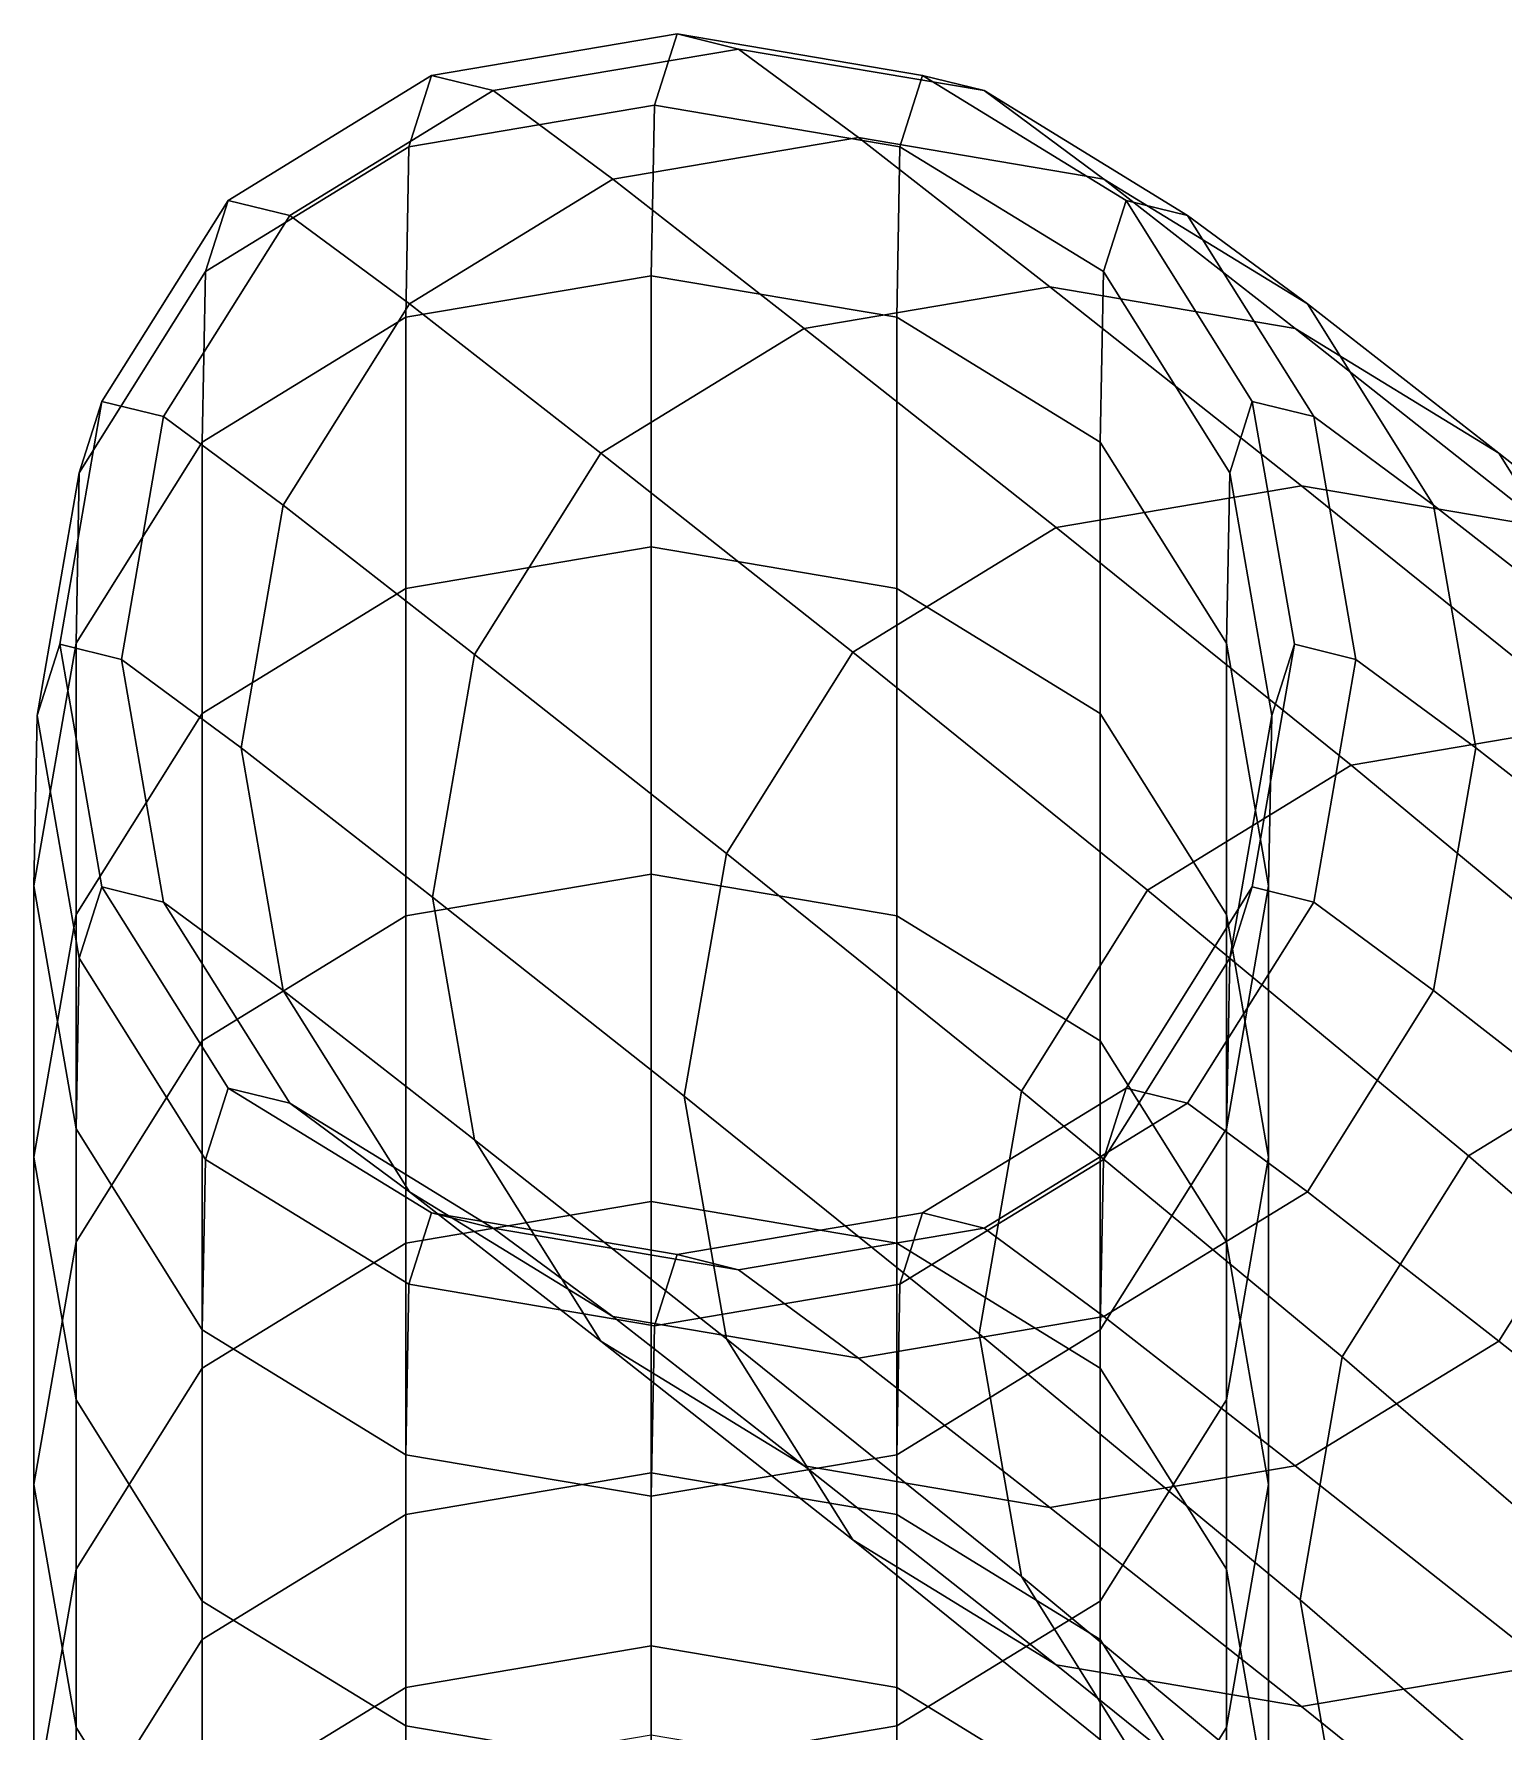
# Model space of a CAD drawing. Extents: x -10238 to 5481, y -20281 to 6451.
# Drawn here: x -10238 to -4920, y 308 to 6451 of the extents above; entities that cross this region are included whole.
import ezdxf

# ---------------------------------------------------------------- set-up
doc = ezdxf.new("R2010")
doc.units = 0

msp = doc.modelspace()

# ---------------------------------------------------------------- linework, layer by layer
for points in [[(-7992.075684, 6192.902832, -245401.046875), (-7910.044434, 6450.715332, -242520.828125), (-8798.71582, 6300.098633, -242520.828125), (-8880.74707, 6042.286133, -245401.046875)], [(-7910.044434, 6450.715332, -242520.828125), (-7687.388184, 6396.027832, -239671.875), (-8576.05957, 6245.411133, -239671.875), (-8798.71582, 6300.098633, -242520.828125)], [(-7103.404785, 6042.286133, -245401.046875), (-7021.373535, 6300.098633, -242520.828125), (-7910.044434, 6450.715332, -242520.828125), (-7992.075684, 6192.902832, -245401.046875)], [(-7021.373535, 6300.098633, -242520.828125), (-6798.717285, 6245.411133, -239671.875), (-7687.388184, 6396.027832, -239671.875), (-7910.044434, 6450.715332, -242520.828125)], [(-7687.388184, 6396.027832, -239671.875), (-7253.794434, 6075.715332, -236916.65625), (-8142.46582, 5925.098633, -236916.65625), (-8576.05957, 6245.411133, -239671.875)], [(-6798.717285, 6245.411133, -239671.875), (-6365.123535, 5925.098633, -236916.65625), (-7253.794434, 6075.715332, -236916.65625), (-7687.388184, 6396.027832, -239671.875)], [(-8880.74707, 6042.286133, -245401.046875), (-8798.71582, 6300.098633, -242520.828125), (-9535.042969, 5848.247559, -242520.828125), (-9617.074219, 5590.435059, -245401.046875)], [(-8798.71582, 6300.098633, -242520.828125), (-8576.05957, 6245.411133, -239671.875), (-9312.386719, 5793.560059, -239671.875), (-9535.042969, 5848.247559, -242520.828125)], [(-6367.077148, 5590.435059, -245401.046875), (-6285.045898, 5848.247559, -242520.828125), (-7021.373535, 6300.098633, -242520.828125), (-7103.404785, 6042.286133, -245401.046875)], [(-6285.045898, 5848.247559, -242520.828125), (-6062.389648, 5793.560059, -239671.875), (-6798.717285, 6245.411133, -239671.875), (-7021.373535, 6300.098633, -242520.828125)], [(-8576.05957, 6245.411133, -239671.875), (-8142.46582, 5925.098633, -236916.65625), (-8878.792969, 5473.247559, -236916.65625), (-9312.386719, 5793.560059, -239671.875)], [(-6062.389648, 5793.560059, -239671.875), (-5628.795898, 5473.247559, -236916.65625), (-6365.123535, 5925.098633, -236916.65625), (-6798.717285, 6245.411133, -239671.875)], [(-8003.794434, 5575.715332, -248250), (-7992.075684, 6192.902832, -245401.046875), (-8880.74707, 6042.286133, -245401.046875), (-8892.46582, 5425.098633, -248250)], [(-7115.123535, 5425.098633, -248250), (-7103.404785, 6042.286133, -245401.046875), (-7992.075684, 6192.902832, -245401.046875), (-8003.794434, 5575.715332, -248250)], [(-8892.46582, 5425.098633, -248250), (-8880.74707, 6042.286133, -245401.046875), (-9617.074219, 5590.435059, -245401.046875), (-9628.792969, 4973.247559, -248250)], [(-7253.794434, 6075.715332, -236916.65625), (-6561.086426, 5535.350586, -234298.171875), (-7449.757324, 5384.733887, -234298.171875), (-8142.46582, 5925.098633, -236916.65625)], [(-6365.123535, 5925.098633, -236916.65625), (-5672.415039, 5384.733887, -234298.171875), (-6561.086426, 5535.350586, -234298.171875), (-7253.794434, 6075.715332, -236916.65625)], [(-6378.795898, 4973.247559, -248250), (-6367.077148, 5590.435059, -245401.046875), (-7103.404785, 6042.286133, -245401.046875), (-7115.123535, 5425.098633, -248250)], [(-8142.46582, 5925.098633, -236916.65625), (-7449.757324, 5384.733887, -234298.171875), (-8186.084961, 4932.882813, -234298.171875), (-8878.792969, 5473.247559, -236916.65625)], [(-5628.795898, 5473.247559, -236916.65625), (-4936.087402, 4932.882813, -234298.171875), (-5672.415039, 5384.733887, -234298.171875), (-6365.123535, 5925.098633, -236916.65625)], [(-10074.105469, 4862.453125, -245401.046875), (-9617.074219, 5590.435059, -245401.046875), (-9535.042969, 5848.247559, -242520.828125), (-9992.074219, 5120.265625, -242520.828125)], [(-9992.074219, 5120.265625, -242520.828125), (-9535.042969, 5848.247559, -242520.828125), (-9312.386719, 5793.560059, -239671.875), (-9769.417969, 5065.578125, -239671.875)], [(-5910.046387, 4862.453125, -245401.046875), (-5828.015137, 5120.265625, -242520.828125), (-6285.045898, 5848.247559, -242520.828125), (-6367.077148, 5590.435059, -245401.046875)], [(-5828.015137, 5120.265625, -242520.828125), (-5605.358887, 5065.578125, -239671.875), (-6062.389648, 5793.560059, -239671.875), (-6285.045898, 5848.247559, -242520.828125)], [(-9769.417969, 5065.578125, -239671.875), (-9312.386719, 5793.560059, -239671.875), (-8878.792969, 5473.247559, -236916.65625), (-9335.824219, 4745.265625, -236916.65625)], [(-5605.358887, 5065.578125, -239671.875), (-5171.765137, 4745.265625, -236916.65625), (-5628.795898, 5473.247559, -236916.65625), (-6062.389648, 5793.560059, -239671.875)], [(-10085.824219, 4245.265625, -248250), (-9628.792969, 4973.247559, -248250), (-9617.074219, 5590.435059, -245401.046875), (-10074.105469, 4862.453125, -245401.046875)], [(-5921.765137, 4245.265625, -248250), (-5910.046387, 4862.453125, -245401.046875), (-6367.077148, 5590.435059, -245401.046875), (-6378.795898, 4973.247559, -248250)], [(-8003.794434, 4593.944336, -251022.921875), (-8003.794434, 5575.715332, -248250), (-8892.46582, 5425.098633, -248250), (-8892.46582, 4443.327637, -251022.921875)], [(-7115.123535, 4443.327637, -251022.921875), (-7115.123535, 5425.098633, -248250), (-8003.794434, 5575.715332, -248250), (-8003.794434, 4593.944336, -251022.921875)], [(-6561.086426, 5535.350586, -234298.171875), (-5649.628418, 4815.29834, -231781.25), (-6538.299316, 4664.681641, -231781.25), (-7449.757324, 5384.733887, -234298.171875)], [(-5672.415039, 5384.733887, -234298.171875), (-4760.957031, 4664.681641, -231781.25), (-5649.628418, 4815.29834, -231781.25), (-6561.086426, 5535.350586, -234298.171875)], [(-9335.824219, 4745.265625, -236916.65625), (-8878.792969, 5473.247559, -236916.65625), (-8186.084961, 4932.882813, -234298.171875), (-8643.116211, 4204.900879, -234298.171875)], [(-5171.765137, 4745.265625, -236916.65625), (-4479.057129, 4204.900879, -234298.171875), (-4936.087402, 4932.882813, -234298.171875), (-5628.795898, 5473.247559, -236916.65625)], [(-8892.46582, 4443.327637, -251022.921875), (-8892.46582, 5425.098633, -248250), (-9628.792969, 4973.247559, -248250), (-9628.792969, 3991.476563, -251022.921875)], [(-6378.795898, 3991.476563, -251022.921875), (-6378.795898, 4973.247559, -248250), (-7115.123535, 5425.098633, -248250), (-7115.123535, 4443.327637, -251022.921875)], [(-7449.757324, 5384.733887, -234298.171875), (-6538.299316, 4664.681641, -231781.25), (-7274.626953, 4212.830566, -231781.25), (-8186.084961, 4932.882813, -234298.171875)], [(-4936.087402, 4932.882813, -234298.171875), (-4024.629395, 4212.830566, -231781.25), (-4760.957031, 4664.681641, -231781.25), (-5672.415039, 5384.733887, -234298.171875)], [(-10226.449219, 3983.854248, -245401.046875), (-10074.105469, 4862.453125, -245401.046875), (-9992.074219, 5120.265625, -242520.828125), (-10144.417969, 4241.666992, -242520.828125)], [(-10144.417969, 4241.666992, -242520.828125), (-9992.074219, 5120.265625, -242520.828125), (-9769.417969, 5065.578125, -239671.875), (-9921.761719, 4186.979492, -239671.875)], [(-5757.703125, 3983.854248, -245401.046875), (-5675.671875, 4241.666992, -242520.828125), (-5828.015137, 5120.265625, -242520.828125), (-5910.046387, 4862.453125, -245401.046875)], [(-5675.671875, 4241.666992, -242520.828125), (-5453.015625, 4186.979492, -239671.875), (-5605.358887, 5065.578125, -239671.875), (-5828.015137, 5120.265625, -242520.828125)], [(-9921.761719, 4186.979492, -239671.875), (-9769.417969, 5065.578125, -239671.875), (-9335.824219, 4745.265625, -236916.65625), (-9488.167969, 3866.666748, -236916.65625)], [(-5453.015625, 4186.979492, -239671.875), (-5019.421875, 3866.666748, -236916.65625), (-5171.765137, 4745.265625, -236916.65625), (-5605.358887, 5065.578125, -239671.875)], [(-10085.824219, 3263.494629, -251022.921875), (-9628.792969, 3991.476563, -251022.921875), (-9628.792969, 4973.247559, -248250), (-10085.824219, 4245.265625, -248250)], [(-8643.116211, 4204.900879, -234298.171875), (-8186.084961, 4932.882813, -234298.171875), (-7274.626953, 4212.830566, -231781.25), (-7731.657715, 3484.848877, -231781.25)], [(-5921.765137, 3263.494629, -251022.921875), (-5921.765137, 4245.265625, -248250), (-6378.795898, 4973.247559, -248250), (-6378.795898, 3991.476563, -251022.921875)], [(-4479.057129, 4204.900879, -234298.171875), (-3567.598633, 3484.848877, -231781.25), (-4024.629395, 4212.830566, -231781.25), (-4936.087402, 4932.882813, -234298.171875)], [(-10238.167969, 3366.666748, -248250), (-10085.824219, 4245.265625, -248250), (-10074.105469, 4862.453125, -245401.046875), (-10226.449219, 3983.854248, -245401.046875)], [(-5769.421875, 3366.666748, -248250), (-5757.703125, 3983.854248, -245401.046875), (-5910.046387, 4862.453125, -245401.046875), (-5921.765137, 4245.265625, -248250)], [(-5649.628418, 4815.29834, -231781.25), (-4581.919922, 3954.621338, -229311.203125), (-5470.591309, 3804.004395, -229311.203125), (-6538.299316, 4664.681641, -231781.25)], [(-4760.957031, 4664.681641, -231781.25), (-3693.248779, 3804.004395, -229311.203125), (-4581.919922, 3954.621338, -229311.203125), (-5649.628418, 4815.29834, -231781.25)], [(-9488.167969, 3866.666748, -236916.65625), (-9335.824219, 4745.265625, -236916.65625), (-8643.116211, 4204.900879, -234298.171875), (-8795.459961, 3326.302246, -234298.171875)], [(-5019.421875, 3866.666748, -236916.65625), (-4326.713379, 3326.302246, -234298.171875), (-4479.057129, 4204.900879, -234298.171875), (-5171.765137, 4745.265625, -236916.65625)], [(-6538.299316, 4664.681641, -231781.25), (-5470.591309, 3804.004395, -229311.203125), (-6206.918945, 3352.153564, -229311.203125), (-7274.626953, 4212.830566, -231781.25)], [(-8003.794434, 3409.048584, -253745.828125), (-8003.794434, 4593.944336, -251022.921875), (-8892.46582, 4443.327637, -251022.921875), (-8892.46582, 3258.431641, -253745.828125)], [(-7115.123535, 3258.431641, -253745.828125), (-7115.123535, 4443.327637, -251022.921875), (-8003.794434, 4593.944336, -251022.921875), (-8003.794434, 3409.048584, -253745.828125)], [(-8892.46582, 3258.431641, -253745.828125), (-8892.46582, 4443.327637, -251022.921875), (-9628.792969, 3991.476563, -251022.921875), (-9628.792969, 2806.580811, -253745.828125)], [(-6378.795898, 2806.580811, -253745.828125), (-6378.795898, 3991.476563, -251022.921875), (-7115.123535, 4443.327637, -251022.921875), (-7115.123535, 3258.431641, -253745.828125)], [(-10238.167969, 2384.895996, -251022.921875), (-10085.824219, 3263.494629, -251022.921875), (-10085.824219, 4245.265625, -248250), (-10238.167969, 3366.666748, -248250)], [(-10074.105469, 3105.255371, -245401.046875), (-10226.449219, 3983.854248, -245401.046875), (-10144.417969, 4241.666992, -242520.828125), (-9992.074219, 3363.067871, -242520.828125)], [(-9992.074219, 3363.067871, -242520.828125), (-10144.417969, 4241.666992, -242520.828125), (-9921.761719, 4186.979492, -239671.875), (-9769.417969, 3308.380371, -239671.875)], [(-5769.421875, 2384.895996, -251022.921875), (-5769.421875, 3366.666748, -248250), (-5921.765137, 4245.265625, -248250), (-5921.765137, 3263.494629, -251022.921875)], [(-5910.046387, 3105.255371, -245401.046875), (-5828.015137, 3363.067871, -242520.828125), (-5675.671875, 4241.666992, -242520.828125), (-5757.703125, 3983.854248, -245401.046875)], [(-5828.015137, 3363.067871, -242520.828125), (-5605.358887, 3308.380371, -239671.875), (-5453.015625, 4186.979492, -239671.875), (-5675.671875, 4241.666992, -242520.828125)], [(-9769.417969, 3308.380371, -239671.875), (-9921.761719, 4186.979492, -239671.875), (-9488.167969, 3866.666748, -236916.65625), (-9335.824219, 2988.067871, -236916.65625)], [(-8795.459961, 3326.302246, -234298.171875), (-8643.116211, 4204.900879, -234298.171875), (-7731.657715, 3484.848877, -231781.25), (-7884.001465, 2606.25, -231781.25)], [(-7731.657715, 3484.848877, -231781.25), (-7274.626953, 4212.830566, -231781.25), (-6206.918945, 3352.153564, -229311.203125), (-6663.949707, 2624.171631, -229311.203125)], [(-5605.358887, 3308.380371, -239671.875), (-5171.765137, 2988.067871, -236916.65625), (-5019.421875, 3866.666748, -236916.65625), (-5453.015625, 4186.979492, -239671.875)], [(-10085.824219, 2488.067871, -248250), (-10238.167969, 3366.666748, -248250), (-10226.449219, 3983.854248, -245401.046875), (-10074.105469, 3105.255371, -245401.046875)], [(-10085.824219, 2078.598877, -253745.828125), (-9628.792969, 2806.580811, -253745.828125), (-9628.792969, 3991.476563, -251022.921875), (-10085.824219, 3263.494629, -251022.921875)], [(-5921.765137, 2078.598877, -253745.828125), (-5921.765137, 3263.494629, -251022.921875), (-6378.795898, 3991.476563, -251022.921875), (-6378.795898, 2806.580811, -253745.828125)], [(-5921.765137, 2488.067871, -248250), (-5910.046387, 3105.255371, -245401.046875), (-5757.703125, 3983.854248, -245401.046875), (-5769.421875, 3366.666748, -248250)], [(-4581.919922, 3954.621338, -229311.203125), (-3420.46167, 2992.381836, -226833.34375), (-4309.132813, 2841.764893, -226833.34375), (-5470.591309, 3804.004395, -229311.203125)], [(-9335.824219, 2988.067871, -236916.65625), (-9488.167969, 3866.666748, -236916.65625), (-8795.459961, 3326.302246, -234298.171875), (-8643.116211, 2447.703369, -234298.171875)], [(-5171.765137, 2988.067871, -236916.65625), (-4479.056641, 2447.703369, -234298.171875), (-4326.713379, 3326.302246, -234298.171875), (-5019.421875, 3866.666748, -236916.65625)], [(-5470.591309, 3804.004395, -229311.203125), (-4309.132813, 2841.764893, -226833.34375), (-5045.460449, 2389.914063, -226833.34375), (-6206.918945, 3352.153564, -229311.203125)], [(-7884.001465, 2606.25, -231781.25), (-7731.657715, 3484.848877, -231781.25), (-6663.949707, 2624.171631, -229311.203125), (-6816.293457, 1745.572876, -229311.203125)], [(-8003.794434, 2224.152832, -256462.5), (-8003.794434, 3409.048584, -253745.828125), (-8892.46582, 3258.431641, -253745.828125), (-8892.46582, 2073.535889, -256462.5)], [(-7115.123535, 2073.535889, -256462.5), (-7115.123535, 3258.431641, -253745.828125), (-8003.794434, 3409.048584, -253745.828125), (-8003.794434, 2224.152832, -256462.5)], [(-10085.824219, 1506.296997, -251022.921875), (-10238.167969, 2384.895996, -251022.921875), (-10238.167969, 3366.666748, -248250), (-10085.824219, 2488.067871, -248250)], [(-9617.074219, 2377.273438, -245401.046875), (-10074.105469, 3105.255371, -245401.046875), (-9992.074219, 3363.067871, -242520.828125), (-9535.042969, 2635.085938, -242520.828125)], [(-9535.042969, 2635.085938, -242520.828125), (-9992.074219, 3363.067871, -242520.828125), (-9769.417969, 3308.380371, -239671.875), (-9312.386719, 2580.398438, -239671.875)], [(-8643.116211, 2447.703369, -234298.171875), (-8795.459961, 3326.302246, -234298.171875), (-7884.001465, 2606.25, -231781.25), (-7731.657715, 1727.651123, -231781.25)], [(-6663.949707, 2624.171631, -229311.203125), (-6206.918945, 3352.153564, -229311.203125), (-5045.460449, 2389.914063, -226833.34375), (-5502.491211, 1661.932129, -226833.34375)], [(-6367.077148, 2377.273438, -245401.046875), (-6285.045898, 2635.085938, -242520.828125), (-5828.015137, 3363.067871, -242520.828125), (-5910.046387, 3105.255371, -245401.046875)], [(-6285.045898, 2635.085938, -242520.828125), (-6062.389648, 2580.398438, -239671.875), (-5605.358887, 3308.380371, -239671.875), (-5828.015137, 3363.067871, -242520.828125)], [(-5921.765137, 1506.296997, -251022.921875), (-5921.765137, 2488.067871, -248250), (-5769.421875, 3366.666748, -248250), (-5769.421875, 2384.895996, -251022.921875)], [(-10238.167969, 1200, -253745.828125), (-10085.824219, 2078.598877, -253745.828125), (-10085.824219, 3263.494629, -251022.921875), (-10238.167969, 2384.895996, -251022.921875)], [(-9312.386719, 2580.398438, -239671.875), (-9769.417969, 3308.380371, -239671.875), (-9335.824219, 2988.067871, -236916.65625), (-8878.792969, 2260.085938, -236916.65625)], [(-8892.46582, 2073.535889, -256462.5), (-8892.46582, 3258.431641, -253745.828125), (-9628.792969, 2806.580811, -253745.828125), (-9628.792969, 1621.684937, -256462.5)], [(-6378.795898, 1621.684937, -256462.5), (-6378.795898, 2806.580811, -253745.828125), (-7115.123535, 3258.431641, -253745.828125), (-7115.123535, 2073.535889, -256462.5)], [(-6062.389648, 2580.398438, -239671.875), (-5628.795898, 2260.085938, -236916.65625), (-5171.765137, 2988.067871, -236916.65625), (-5605.358887, 3308.380371, -239671.875)], [(-5769.421875, 1200, -253745.828125), (-5769.421875, 2384.895996, -251022.921875), (-5921.765137, 3263.494629, -251022.921875), (-5921.765137, 2078.598877, -253745.828125)], [(-9628.792969, 1760.085938, -248250), (-10085.824219, 2488.067871, -248250), (-10074.105469, 3105.255371, -245401.046875), (-9617.074219, 2377.273438, -245401.046875)], [(-6378.795898, 1760.085938, -248250), (-6367.077148, 2377.273438, -245401.046875), (-5910.046387, 3105.255371, -245401.046875), (-5921.765137, 2488.067871, -248250)], [(-8878.792969, 2260.085938, -236916.65625), (-9335.824219, 2988.067871, -236916.65625), (-8643.116211, 2447.703369, -234298.171875), (-8186.084961, 1719.721313, -234298.171875)], [(-5628.795898, 2260.085938, -236916.65625), (-4936.087402, 1719.721313, -234298.171875), (-4479.056641, 2447.703369, -234298.171875), (-5171.765137, 2988.067871, -236916.65625)], [(-5045.460449, 2389.914063, -226833.34375), (-4309.132813, 2841.764893, -226833.34375), (-3133.351563, 1826.139893, -224299.484375), (-3869.679199, 1374.289063, -224299.484375)], [(-10085.824219, 893.703003, -256462.5), (-9628.792969, 1621.684937, -256462.5), (-9628.792969, 2806.580811, -253745.828125), (-10085.824219, 2078.598877, -253745.828125)], [(-5921.765137, 893.703003, -256462.5), (-5921.765137, 2078.598877, -253745.828125), (-6378.795898, 2806.580811, -253745.828125), (-6378.795898, 1621.684937, -256462.5)], [(-8880.74707, 1925.422607, -245401.046875), (-9617.074219, 2377.273438, -245401.046875), (-9535.042969, 2635.085938, -242520.828125), (-8798.71582, 2183.235107, -242520.828125)], [(-8798.71582, 2183.235107, -242520.828125), (-9535.042969, 2635.085938, -242520.828125), (-9312.386719, 2580.398438, -239671.875), (-8576.05957, 2128.547607, -239671.875)], [(-8576.05957, 2128.547607, -239671.875), (-9312.386719, 2580.398438, -239671.875), (-8878.792969, 2260.085938, -236916.65625), (-8142.46582, 1808.235107, -236916.65625)], [(-7731.657715, 1727.651123, -231781.25), (-7884.001465, 2606.25, -231781.25), (-6816.293457, 1745.572876, -229311.203125), (-6663.949707, 866.974121, -229311.203125)], [(-6367.077148, 2377.273438, -245401.046875), (-7103.404785, 1925.422607, -245401.046875), (-7021.373535, 2183.235107, -242520.828125), (-6285.045898, 2635.085938, -242520.828125)], [(-6285.045898, 2635.085938, -242520.828125), (-7021.373535, 2183.235107, -242520.828125), (-6798.717285, 2128.547607, -239671.875), (-6062.389648, 2580.398438, -239671.875)], [(-6816.293457, 1745.572876, -229311.203125), (-6663.949707, 2624.171631, -229311.203125), (-5502.491211, 1661.932129, -226833.34375), (-5654.834961, 783.333313, -226833.34375)], [(-6062.389648, 2580.398438, -239671.875), (-6798.717285, 2128.547607, -239671.875), (-6365.123535, 1808.235107, -236916.65625), (-5628.795898, 2260.085938, -236916.65625)], [(-9628.792969, 778.315125, -251022.921875), (-10085.824219, 1506.296997, -251022.921875), (-10085.824219, 2488.067871, -248250), (-9628.792969, 1760.085938, -248250)], [(-6378.795898, 778.315125, -251022.921875), (-6378.795898, 1760.085938, -248250), (-5921.765137, 2488.067871, -248250), (-5921.765137, 1506.296997, -251022.921875)], [(-8186.084961, 1719.721313, -234298.171875), (-8643.116211, 2447.703369, -234298.171875), (-7731.657715, 1727.651123, -231781.25), (-7274.626953, 999.66925, -231781.25)], [(-4936.087402, 1719.721313, -234298.171875), (-4024.629395, 999.66925, -231781.25), (-3567.598633, 1727.651245, -231781.25), (-4479.056641, 2447.703369, -234298.171875)], [(-10085.824219, 321.401215, -253745.828125), (-10238.167969, 1200, -253745.828125), (-10238.167969, 2384.895996, -251022.921875), (-10085.824219, 1506.296997, -251022.921875)], [(-8892.46582, 1308.235107, -248250), (-9628.792969, 1760.085938, -248250), (-9617.074219, 2377.273438, -245401.046875), (-8880.74707, 1925.422607, -245401.046875)], [(-6378.795898, 1760.085938, -248250), (-7115.123535, 1308.235107, -248250), (-7103.404785, 1925.422607, -245401.046875), (-6367.077148, 2377.273438, -245401.046875)], [(-5921.765137, 321.401215, -253745.828125), (-5921.765137, 1506.296997, -251022.921875), (-5769.421875, 2384.895996, -251022.921875), (-5769.421875, 1200, -253745.828125)], [(-5502.491211, 1661.932129, -226833.34375), (-5045.460449, 2389.914063, -226833.34375), (-3869.679199, 1374.289063, -224299.484375), (-4326.709961, 646.307129, -224299.484375)], [(-8003.794434, 1242.381836, -259216.671875), (-8003.794434, 2224.152832, -256462.5), (-8892.46582, 2073.535889, -256462.5), (-8892.46582, 1091.764893, -259216.671875)], [(-8142.46582, 1808.235107, -236916.65625), (-8878.792969, 2260.085938, -236916.65625), (-8186.084961, 1719.721313, -234298.171875), (-7449.757813, 1267.870483, -234298.171875)], [(-7115.123535, 1091.764893, -259216.671875), (-7115.123535, 2073.535889, -256462.5), (-8003.794434, 2224.152832, -256462.5), (-8003.794434, 1242.381836, -259216.671875)], [(-5628.795898, 2260.085938, -236916.65625), (-6365.123535, 1808.235107, -236916.65625), (-5672.415039, 1267.870483, -234298.171875), (-4936.087402, 1719.721313, -234298.171875)], [(-7992.075684, 1774.805664, -245401.046875), (-8880.74707, 1925.422607, -245401.046875), (-8798.71582, 2183.235107, -242520.828125), (-7910.044434, 2032.618164, -242520.828125)], [(-7910.044434, 2032.618164, -242520.828125), (-8798.71582, 2183.235107, -242520.828125), (-8576.05957, 2128.547607, -239671.875), (-7687.388184, 1977.930664, -239671.875)], [(-7103.404785, 1925.422607, -245401.046875), (-7992.075684, 1774.805664, -245401.046875), (-7910.044434, 2032.618164, -242520.828125), (-7021.373535, 2183.235107, -242520.828125)], [(-7021.373535, 2183.235107, -242520.828125), (-7910.044434, 2032.618164, -242520.828125), (-7687.388184, 1977.930664, -239671.875), (-6798.717285, 2128.547607, -239671.875)], [(-7687.388184, 1977.930664, -239671.875), (-8576.05957, 2128.547607, -239671.875), (-8142.46582, 1808.235107, -236916.65625), (-7253.794434, 1657.618164, -236916.65625)], [(-6798.717285, 2128.547607, -239671.875), (-7687.388184, 1977.930664, -239671.875), (-7253.794434, 1657.618164, -236916.65625), (-6365.123535, 1808.235107, -236916.65625)], [(-10238.167969, 15.104223, -256462.5), (-10085.824219, 893.703003, -256462.5), (-10085.824219, 2078.598877, -253745.828125), (-10238.167969, 1200, -253745.828125)], [(-8892.46582, 1091.764893, -259216.671875), (-8892.46582, 2073.535889, -256462.5), (-9628.792969, 1621.684937, -256462.5), (-9628.792969, 639.914063, -259216.671875)], [(-6378.795898, 639.914063, -259216.671875), (-6378.795898, 1621.684937, -256462.5), (-7115.123535, 2073.535889, -256462.5), (-7115.123535, 1091.764893, -259216.671875)], [(-5769.421875, 15.104214, -256462.5), (-5769.421875, 1200, -253745.828125), (-5921.765137, 2078.598877, -253745.828125), (-5921.765137, 893.703003, -256462.5)], [(-8003.794434, 1157.618164, -248250), (-8892.46582, 1308.235107, -248250), (-8880.74707, 1925.422607, -245401.046875), (-7992.075684, 1774.805664, -245401.046875)], [(-7115.123535, 1308.235107, -248250), (-8003.794434, 1157.618164, -248250), (-7992.075684, 1774.805664, -245401.046875), (-7103.404785, 1925.422607, -245401.046875)], [(-7253.794434, 1657.618164, -236916.65625), (-8142.46582, 1808.235107, -236916.65625), (-7449.757813, 1267.870483, -234298.171875), (-6561.086426, 1117.25354, -234298.171875)], [(-6365.123535, 1808.235107, -236916.65625), (-7253.794434, 1657.618164, -236916.65625), (-6561.086426, 1117.25354, -234298.171875), (-5672.415039, 1267.870483, -234298.171875)], [(-8892.46582, 326.464264, -251022.921875), (-9628.792969, 778.315125, -251022.921875), (-9628.792969, 1760.085938, -248250), (-8892.46582, 1308.235107, -248250)], [(-7274.626953, 999.66925, -231781.25), (-7731.657715, 1727.651123, -231781.25), (-6663.949707, 866.974121, -229311.203125), (-6206.918945, 138.992203, -229311.203125)], [(-6378.795898, 778.315125, -251022.921875), (-7115.123535, 326.464264, -251022.921875), (-7115.123535, 1308.235107, -248250), (-6378.795898, 1760.085938, -248250)], [(-6663.949707, 866.974121, -229311.203125), (-6816.293457, 1745.572876, -229311.203125), (-5654.834961, 783.333313, -226833.34375), (-5502.491211, -95.265503, -226833.34375)], [(-7449.757813, 1267.870483, -234298.171875), (-8186.084961, 1719.721313, -234298.171875), (-7274.626953, 999.66925, -231781.25), (-6538.299316, 547.81842, -231781.25)], [(-4936.087402, 1719.721313, -234298.171875), (-5672.415039, 1267.870483, -234298.171875), (-4760.957031, 547.81842, -231781.25), (-4024.629395, 999.66925, -231781.25)], [(-5654.834961, 783.333313, -226833.34375), (-5502.491211, 1661.932129, -226833.34375), (-4326.709961, 646.307129, -224299.484375), (-4479.053711, -232.291702, -224299.484375)], [(-10085.824219, -88.067825, -259216.671875), (-9628.792969, 639.914063, -259216.671875), (-9628.792969, 1621.684937, -256462.5), (-10085.824219, 893.703003, -256462.5)], [(-5921.765137, -88.067825, -259216.671875), (-5921.765137, 893.703003, -256462.5), (-6378.795898, 1621.684937, -256462.5), (-6378.795898, 639.914063, -259216.671875)], [(-9628.792969, -406.580688, -253745.828125), (-10085.824219, 321.401215, -253745.828125), (-10085.824219, 1506.296997, -251022.921875), (-9628.792969, 778.315125, -251022.921875)], [(-6378.795898, -406.580688, -253745.828125), (-6378.795898, 778.315125, -251022.921875), (-5921.765137, 1506.296997, -251022.921875), (-5921.765137, 321.401215, -253745.828125)], [(-8003.794434, 175.847305, -251022.921875), (-8892.46582, 326.464264, -251022.921875), (-8892.46582, 1308.235107, -248250), (-8003.794434, 1157.618164, -248250)], [(-7115.123535, 326.464264, -251022.921875), (-8003.794434, 175.847305, -251022.921875), (-8003.794434, 1157.618164, -248250), (-7115.123535, 1308.235107, -248250)], [(-8003.794434, 616.079773, -262039.328125), (-8003.794434, 1242.381836, -259216.671875), (-8892.46582, 1091.764893, -259216.671875), (-8892.46582, 465.462799, -262039.328125)], [(-7115.123535, 465.462799, -262039.328125), (-7115.123535, 1091.764893, -259216.671875), (-8003.794434, 1242.381836, -259216.671875), (-8003.794434, 616.079773, -262039.328125)], [(-6561.086426, 1117.25354, -234298.171875), (-7449.757813, 1267.870483, -234298.171875), (-6538.299316, 547.81842, -231781.25), (-5649.628418, 397.201508, -231781.25)], [(-5672.415039, 1267.870483, -234298.171875), (-6561.086426, 1117.25354, -234298.171875), (-5649.628418, 397.201508, -231781.25), (-4760.957031, 547.81842, -231781.25)], [(-10085.824219, -863.494568, -256462.5), (-10238.167969, 15.104223, -256462.5), (-10238.167969, 1200, -253745.828125), (-10085.824219, 321.401215, -253745.828125)], [(-5921.765137, -863.494568, -256462.5), (-5921.765137, 321.401215, -253745.828125), (-5769.421875, 1200, -253745.828125), (-5769.421875, 15.104214, -256462.5)], [(-8892.46582, 465.462799, -262039.328125), (-8892.46582, 1091.764893, -259216.671875), (-9628.792969, 639.914063, -259216.671875), (-9628.792969, 13.611956, -262039.328125)], [(-6378.795898, 13.611956, -262039.328125), (-6378.795898, 639.914063, -259216.671875), (-7115.123535, 1091.764893, -259216.671875), (-7115.123535, 465.462799, -262039.328125)], [(-6538.299316, 547.81842, -231781.25), (-7274.626953, 999.66925, -231781.25), (-6206.918945, 138.992203, -229311.203125), (-5470.591309, -312.858612, -229311.203125)], [(-10238.167969, -966.666626, -259216.671875), (-10085.824219, -88.067825, -259216.671875), (-10085.824219, 893.703003, -256462.5), (-10238.167969, 15.104223, -256462.5)], [(-6206.918945, 138.992203, -229311.203125), (-6663.949707, 866.974121, -229311.203125), (-5502.491211, -95.265503, -226833.34375), (-5045.460449, -823.247375, -226833.34375)], [(-5769.421875, -966.666626, -259216.671875), (-5769.421875, 15.104214, -256462.5), (-5921.765137, 893.703003, -256462.5), (-5921.765137, -88.067825, -259216.671875)], [(-8892.46582, -858.431519, -253745.828125), (-9628.792969, -406.580688, -253745.828125), (-9628.792969, 778.315125, -251022.921875), (-8892.46582, 326.464264, -251022.921875)], [(-6378.795898, -406.580688, -253745.828125), (-7115.123535, -858.431519, -253745.828125), (-7115.123535, 326.464264, -251022.921875), (-6378.795898, 778.315125, -251022.921875)], [(-5502.491211, -95.265503, -226833.34375), (-5654.834961, 783.333313, -226833.34375), (-4479.053711, -232.291702, -224299.484375), (-4326.709961, -1110.890503, -224299.484375)], [(-10085.824219, -714.369934, -262039.328125), (-9628.792969, 13.611956, -262039.328125), (-9628.792969, 639.914063, -259216.671875), (-10085.824219, -88.067825, -259216.671875)], [(-8003.794434, 294.465149, -264910.40625), (-8003.794434, 616.079773, -262039.328125), (-8892.46582, 465.462799, -262039.328125), (-8892.46582, 143.848206, -264910.40625)], [(-7115.123535, 143.848206, -264910.40625), (-7115.123535, 465.462799, -262039.328125), (-8003.794434, 616.079773, -262039.328125), (-8003.794434, 294.465149, -264910.40625)], [(-5921.765137, -714.369934, -262039.328125), (-5921.765137, -88.067825, -259216.671875), (-6378.795898, 639.914063, -259216.671875), (-6378.795898, 13.611956, -262039.328125)], [(-5649.628418, 397.201508, -231781.25), (-6538.299316, 547.81842, -231781.25), (-5470.591309, -312.858612, -229311.203125), (-4581.919922, -463.475555, -229311.203125)], [(-4760.957031, 547.81842, -231781.25), (-5649.628418, 397.201508, -231781.25), (-4581.919922, -463.475555, -229311.203125), (-3693.248779, -312.858612, -229311.203125)], [(-8892.46582, 143.848206, -264910.40625), (-8892.46582, 465.462799, -262039.328125), (-9628.792969, 13.611956, -262039.328125), (-9628.792969, -308.002625, -264910.40625)], [(-6378.795898, -308.002625, -264910.40625), (-6378.795898, 13.611956, -262039.328125), (-7115.123535, 465.462799, -262039.328125), (-7115.123535, 143.848206, -264910.40625)], [(-9628.792969, -1591.47644, -256462.5), (-10085.824219, -863.494568, -256462.5), (-10085.824219, 321.401215, -253745.828125), (-9628.792969, -406.580688, -253745.828125)], [(-8003.794434, -1009.048462, -253745.828125), (-8892.46582, -858.431519, -253745.828125), (-8892.46582, 326.464264, -251022.921875), (-8003.794434, 175.847305, -251022.921875)], [(-7115.123535, -858.431519, -253745.828125), (-8003.794434, -1009.048462, -253745.828125), (-8003.794434, 175.847305, -251022.921875), (-7115.123535, 326.464264, -251022.921875)], [(-6378.795898, -1591.47644, -256462.5), (-6378.795898, -406.580688, -253745.828125), (-5921.765137, 321.401215, -253745.828125), (-5921.765137, -863.494568, -256462.5)]]:
    msp.add_3dface(points)

doc.saveas('drawing.dxf')
